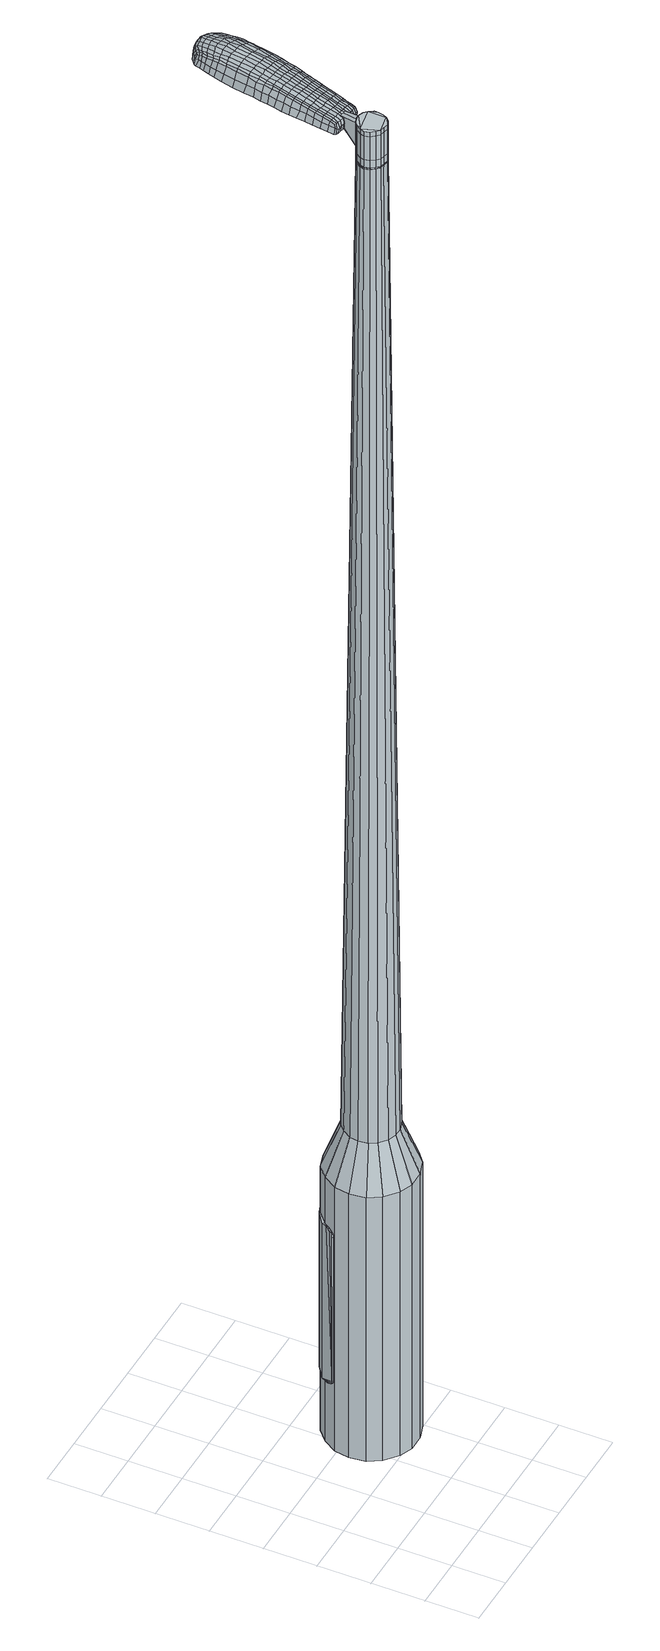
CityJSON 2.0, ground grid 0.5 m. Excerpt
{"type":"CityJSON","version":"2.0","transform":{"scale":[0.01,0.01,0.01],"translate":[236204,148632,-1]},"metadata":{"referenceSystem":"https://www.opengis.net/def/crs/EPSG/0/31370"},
"CityObjects":{
"object1":{"type":"GenericCityObject","attributes":{"cluster":147,"mean_distance_to_centroid":0.237,"new_centroid_x":236205.29,"new_centroid_y":148633.36,"mean_distance_to_camera":10.36,"H1":14.3,"H2":12.37,"Z_final":111.59,"cluster2":-1,"proj_x":236213.35,"proj_y":148634.82,"id_line":53304,"bearing_l":169.74,"distance":8.19,"orientation":"right","G_obj":79.74},"geometry":[{"type":"MultiSurface","lod":"2","boundaries":[[[0,1,2,3]],[[1,4,5,2]],[[4,6,7,5]],[[6,8,9,7]],[[8,10,11,9]],[[10,12,13,11]],[[12,14,15,13]],[[14,16,17,15]],[[16,18,19,17]],[[18,20,21,19]],[[20,22,23,21]],[[22,24,25,23]],[[24,26,27,25]],[[26,28,29,27]],[[28,30,31,29]],[[30,32,33,31]],[[32,34,35,33]],[[34,0,3,35]],[[36,37,38,39]],[[38,40,41,42]],[[41,43,42]],[[42,44,45,46]],[[45,47,46]],[[46,48,49,50]],[[49,51,50]],[[42,46,50,38]],[[50,52,39,38]],[[53,36,39]],[[2,5,7,35]],[[7,9,11,15]],[[11,13,15]],[[15,17,19,23]],[[19,21,23]],[[23,25,27,31]],[[27,29,31]],[[15,23,31,7]],[[31,33,35,7]],[[3,2,35]],[[1,0,54,55]],[[0,34,56,54]],[[34,32,57,56]],[[32,30,58,57]],[[30,28,59,58]],[[28,26,60,59]],[[26,24,61,60]],[[24,22,62,61]],[[22,20,63,62]],[[20,18,64,63]],[[18,16,65,64]],[[16,14,66,65]],[[14,12,67,66]],[[12,10,68,67]],[[10,8,69,68]],[[8,6,70,69]],[[6,4,71,70]],[[4,1,55,71]],[[55,54,72,73]],[[54,56,74,72]],[[56,57,75,74]],[[57,58,76,75]],[[58,59,77,76]],[[59,60,78,77]],[[60,61,79,78]],[[61,62,80,79]],[[62,63,81,80]],[[63,64,82,81]],[[64,65,83,82]],[[65,66,84,83]],[[66,67,85,84]],[[67,68,86,85]],[[68,69,87,86]],[[69,70,88,87]],[[70,71,89,88]],[[71,55,73,89]],[[90,91,92,93]],[[94,95,91,90]],[[75,96,95,94]],[[76,97,96,75]],[[98,99,97,76]],[[100,101,99,98]],[[102,103,101,100]],[[104,105,103,102]],[[106,107,105,104]],[[108,109,107,106]],[[110,111,109,108]],[[112,113,111,110]],[[85,114,113,112]],[[86,115,114,85]],[[87,116,115,86]],[[117,118,116,87]],[[89,119,118,117]],[[93,92,119,89]],[[120,121,122,123]],[[124,120,123,125]],[[126,124,125,127]],[[128,126,127,129]],[[130,128,129,131]],[[132,130,131,133]],[[134,132,133,135]],[[136,134,135,137]],[[138,136,137,139]],[[140,138,139,141]],[[142,140,141,143]],[[144,142,143,145]],[[146,144,145,147]],[[148,146,147,149]],[[150,148,149,151]],[[152,150,151,153]],[[73,72,90,93]],[[72,74,94,90]],[[74,75,94]],[[77,98,76]],[[77,78,100,98]],[[78,79,102,100]],[[79,80,104,102]],[[80,81,106,104]],[[81,82,108,106]],[[82,83,110,108]],[[83,84,112,110]],[[84,85,112]],[[88,117,87]],[[88,89,117]],[[73,93,89]],[[154,155,92,91]],[[155,119,92]],[[156,118,119]],[[156,116,118]],[[157,113,114]],[[157,158,111,113]],[[158,159,109,111]],[[159,160,107,109]],[[160,161,105,107]],[[161,162,103,105]],[[162,163,101,103]],[[163,164,99,101]],[[164,97,99]],[[165,95,96]],[[165,154,91,95]],[[39,52,152,166]],[[155,154,167,153]],[[53,39,166,121]],[[154,165,122,167]],[[36,53,121,120]],[[165,96,123,122]],[[37,36,120,124]],[[96,97,125,123]],[[38,37,124,126]],[[97,164,127,125]],[[40,38,126,128]],[[164,163,129,127]],[[41,40,128,130]],[[163,162,131,129]],[[43,41,130,132]],[[162,161,133,131]],[[42,43,132,134]],[[161,160,135,133]],[[44,42,134,136]],[[160,159,137,135]],[[45,44,136,138]],[[159,158,139,137]],[[47,45,138,140]],[[158,157,141,139]],[[46,47,140,142]],[[157,114,143,141]],[[48,46,142,144]],[[114,115,145,143]],[[49,48,144,146]],[[115,116,147,145]],[[51,49,146,148]],[[116,156,149,147]],[[50,51,148,150]],[[156,119,151,149]],[[52,50,150,152]],[[119,155,153,151]],[[152,153,168,169]],[[153,167,170,168]],[[167,122,171,170]],[[122,121,172,171]],[[121,166,173,172]],[[166,152,169,173]],[[174,175,176,177]],[[178,174,177,179]],[[174,178,180,181]],[[175,174,181,182]],[[183,184,185,186]],[[187,183,186,188]],[[183,187,189,190]],[[184,183,190,191]],[[192,193,194,195]],[[196,192,195,197]],[[192,196,198,199]],[[193,192,199,200]],[[201,202,203,204]],[[205,201,204,206]],[[201,205,207,208]],[[202,201,208,209]],[[210,211,212,213]],[[214,210,213,215]],[[210,214,216,217]],[[211,210,217,218]],[[219,220,221,222]],[[223,219,222,224]],[[219,223,225,226]],[[220,219,226,227]],[[228,229,230,231]],[[220,228,231,221]],[[228,220,227,232]],[[229,228,232,233]],[[234,235,236,237]],[[229,234,237,230]],[[234,229,233,238]],[[235,234,238,239]],[[240,178,179,241]],[[235,240,241,236]],[[240,235,239,242]],[[178,240,242,180]],[[243,244,245,246]],[[247,243,246,248]],[[243,247,249,250]],[[244,243,250,251]],[[252,253,254,255]],[[244,252,255,245]],[[252,244,251,256]],[[253,252,256,257]],[[258,259,260,261]],[[253,258,261,254]],[[258,253,257,262]],[[259,258,262,263]],[[264,265,266,267]],[[259,264,267,260]],[[264,259,263,268]],[[265,264,268,269]],[[270,175,182,271]],[[265,270,271,266]],[[270,265,269,272]],[[175,270,272,176]],[[273,274,275,276]],[[277,273,276,278]],[[273,277,279,280]],[[274,273,280,281]],[[282,283,284,285]],[[274,282,285,275]],[[282,274,281,286]],[[283,282,286,287]],[[288,289,290,291]],[[283,288,291,284]],[[288,283,287,292]],[[289,288,292,293]],[[294,187,188,295]],[[289,294,295,290]],[[294,289,293,296]],[[187,294,296,189]],[[297,298,299,300]],[[301,297,300,302]],[[297,301,303,304]],[[298,297,304,305]],[[306,307,308,309]],[[298,306,309,299]],[[306,298,305,310]],[[307,306,310,311]],[[312,313,314,315]],[[307,312,315,308]],[[312,307,311,316]],[[313,312,316,317]],[[318,319,320,321]],[[313,318,321,314]],[[318,313,317,322]],[[319,318,322,323]],[[324,184,191,325]],[[319,324,325,320]],[[324,319,323,326]],[[184,324,326,185]],[[327,213,212,328]],[[329,327,328,330]],[[327,329,331,332]],[[213,327,332,215]],[[333,329,330,334]],[[335,333,334,336]],[[333,335,337,338]],[[329,333,338,331]],[[339,335,336,340]],[[341,339,340,342]],[[339,341,343,344]],[[335,339,344,337]],[[345,341,342,346]],[[347,345,346,348]],[[345,347,349,350]],[[341,345,350,343]],[[351,347,348,352]],[[202,351,352,203]],[[351,202,209,353]],[[347,351,353,349]],[[354,355,200,199]],[[356,354,199,198]],[[354,356,357,358]],[[355,354,358,359]],[[360,361,359,358]],[[362,360,358,357]],[[360,362,363,364]],[[361,360,364,365]],[[366,367,365,364]],[[368,366,364,363]],[[366,368,369,370]],[[367,366,370,371]],[[372,373,371,370]],[[374,372,370,369]],[[372,374,207,205]],[[373,372,205,206]],[[375,376,377,378]],[[277,375,378,279]],[[375,277,278,379]],[[376,375,379,380]],[[381,196,197,382]],[[376,381,382,377]],[[381,376,380,383]],[[196,381,383,198]],[[384,385,386,387]],[[223,384,387,225]],[[384,223,224,388]],[[385,384,388,389]],[[390,391,392,393]],[[385,390,393,386]],[[390,385,389,394]],[[391,390,394,395]],[[396,193,200,397]],[[391,396,397,392]],[[396,391,395,398]],[[193,396,398,194]],[[399,400,401,402]],[[181,399,402,182]],[[399,181,180,403]],[[400,399,403,404]],[[405,406,407,408]],[[400,405,408,401]],[[405,400,404,409]],[[406,405,409,410]],[[411,204,203,412]],[[406,411,412,407]],[[411,406,410,413]],[[204,411,413,206]],[[414,415,416,417]],[[186,414,417,188]],[[414,186,185,418]],[[415,414,418,419]],[[420,208,207,421]],[[415,420,421,416]],[[420,415,419,422]],[[208,420,422,209]],[[423,424,425,426]],[[301,423,426,303]],[[423,301,302,427]],[[424,423,427,428]],[[429,214,215,430]],[[424,429,430,425]],[[429,424,428,431]],[[214,429,431,216]],[[432,433,434,435]],[[247,432,435,249]],[[432,247,248,436]],[[433,432,436,437]],[[438,439,440,441]],[[433,438,441,434]],[[438,433,437,442]],[[439,438,442,443]],[[444,211,218,445]],[[439,444,445,440]],[[444,439,443,446]],[[211,444,446,212]],[[447,448,437,436]],[[246,447,436,248]],[[447,246,245,449]],[[448,447,449,450]],[[451,452,443,442]],[[448,451,442,437]],[[451,448,450,453]],[[452,451,453,454]],[[455,328,212,446]],[[452,455,446,443]],[[455,452,454,456]],[[328,455,456,330]],[[457,458,459,460]],[[304,457,460,305]],[[457,304,303,426]],[[458,457,426,425]],[[461,332,331,462]],[[458,461,462,459]],[[461,458,425,430]],[[332,461,430,215]],[[463,464,450,449]],[[255,463,449,245]],[[463,255,254,465]],[[464,463,465,466]],[[467,468,454,453]],[[464,467,453,450]],[[467,464,466,469]],[[468,467,469,470]],[[471,334,330,456]],[[468,471,456,454]],[[471,468,470,472]],[[334,471,472,336]],[[473,474,475,476]],[[310,473,476,311]],[[473,310,305,460]],[[474,473,460,459]],[[477,338,337,478]],[[474,477,478,475]],[[477,474,459,462]],[[338,477,462,331]],[[479,480,466,465]],[[261,479,465,254]],[[479,261,260,481]],[[480,479,481,482]],[[483,484,470,469]],[[480,483,469,466]],[[483,480,482,485]],[[484,483,485,486]],[[487,340,336,472]],[[484,487,472,470]],[[487,484,486,488]],[[340,487,488,342]],[[489,490,491,492]],[[316,489,492,317]],[[489,316,311,476]],[[490,489,476,475]],[[493,344,343,494]],[[490,493,494,491]],[[493,490,475,478]],[[344,493,478,337]],[[495,496,482,481]],[[267,495,481,260]],[[495,267,266,497]],[[496,495,497,498]],[[499,500,486,485]],[[496,499,485,482]],[[499,496,498,501]],[[500,499,501,502]],[[503,346,342,488]],[[500,503,488,486]],[[503,500,502,504]],[[346,503,504,348]],[[505,506,507,508]],[[322,505,508,323]],[[505,322,317,492]],[[506,505,492,491]],[[509,350,349,510]],[[506,509,510,507]],[[509,506,491,494]],[[350,509,494,343]],[[511,512,498,497]],[[271,511,497,266]],[[511,271,182,402]],[[512,511,402,401]],[[513,514,502,501]],[[512,513,501,498]],[[513,512,401,408]],[[514,513,408,407]],[[515,352,348,504]],[[514,515,504,502]],[[515,514,407,412]],[[352,515,412,203]],[[516,517,419,418]],[[326,516,418,185]],[[516,326,323,508]],[[517,516,508,507]],[[518,353,209,422]],[[517,518,422,419]],[[518,517,507,510]],[[353,518,510,349]],[[519,520,380,379]],[[276,519,379,278]],[[519,276,275,521]],[[520,519,521,522]],[[523,356,198,383]],[[520,523,383,380]],[[523,520,522,524]],[[356,523,524,357]],[[525,526,527,528]],[[226,525,528,227]],[[525,226,225,387]],[[526,525,387,386]],[[529,530,531,532]],[[526,529,532,527]],[[529,526,386,393]],[[530,529,393,392]],[[533,355,359,534]],[[530,533,534,531]],[[533,530,392,397]],[[355,533,397,200]],[[535,536,522,521]],[[285,535,521,275]],[[535,285,284,537]],[[536,535,537,538]],[[539,362,357,524]],[[536,539,524,522]],[[539,536,538,540]],[[362,539,540,363]],[[541,542,543,544]],[[232,541,544,233]],[[541,232,227,528]],[[542,541,528,527]],[[545,546,547,548]],[[542,545,548,543]],[[545,542,527,532]],[[546,545,532,531]],[[549,361,365,550]],[[546,549,550,547]],[[549,546,531,534]],[[361,549,534,359]],[[551,552,538,537]],[[291,551,537,284]],[[551,291,290,553]],[[552,551,553,554]],[[555,368,363,540]],[[552,555,540,538]],[[555,552,554,556]],[[368,555,556,369]],[[557,558,559,560]],[[238,557,560,239]],[[557,238,233,544]],[[558,557,544,543]],[[561,562,563,564]],[[558,561,564,559]],[[561,558,543,548]],[[562,561,548,547]],[[565,367,371,566]],[[562,565,566,563]],[[565,562,547,550]],[[367,565,550,365]],[[567,568,554,553]],[[295,567,553,290]],[[567,295,188,417]],[[568,567,417,416]],[[569,374,369,556]],[[568,569,556,554]],[[569,568,416,421]],[[374,569,421,207]],[[570,571,404,403]],[[242,570,403,180]],[[570,242,239,560]],[[571,570,560,559]],[[572,573,410,409]],[[571,572,409,404]],[[572,571,559,564]],[[573,572,564,563]],[[574,373,206,413]],[[573,574,413,410]],[[574,573,563,566]],[[373,574,566,371]],[[575,576,577,578]],[[578,577,579,580]],[[581,579,577,582]],[[582,577,576,583]],[[584,585,586,587]],[[587,586,588,589]],[[590,588,586,591]],[[591,586,585,592]],[[593,594,595,596]],[[596,595,597,598]],[[599,597,595,600]],[[600,595,594,601]],[[602,603,604,605]],[[605,604,606,607]],[[608,606,604,609]],[[609,604,603,610]],[[611,612,613,614]],[[614,613,615,616]],[[617,615,613,618]],[[618,613,612,619]],[[620,621,622,623]],[[623,622,624,625]],[[626,624,622,627]],[[627,622,621,628]],[[629,630,631,632]],[[632,631,621,620]],[[628,621,631,633]],[[633,631,630,634]],[[635,636,637,638]],[[638,637,630,629]],[[634,630,637,639]],[[639,637,636,640]],[[580,579,641,642]],[[642,641,636,635]],[[640,636,641,643]],[[643,641,579,581]],[[644,645,646,647]],[[647,646,648,649]],[[650,648,646,651]],[[651,646,645,652]],[[653,654,655,656]],[[656,655,645,644]],[[652,645,655,657]],[[657,655,654,658]],[[659,660,661,662]],[[662,661,654,653]],[[658,654,661,663]],[[663,661,660,664]],[[665,666,667,668]],[[668,667,660,659]],[[664,660,667,669]],[[669,667,666,670]],[[583,576,671,672]],[[672,671,666,665]],[[670,666,671,673]],[[673,671,576,575]],[[674,675,676,677]],[[677,676,678,679]],[[680,678,676,681]],[[681,676,675,682]],[[683,684,685,686]],[[686,685,675,674]],[[682,675,685,687]],[[687,685,684,688]],[[689,690,691,692]],[[692,691,684,683]],[[688,684,691,693]],[[693,691,690,694]],[[589,588,695,696]],[[696,695,690,689]],[[694,690,695,697]],[[697,695,588,590]],[[698,699,700,701]],[[701,700,702,703]],[[704,702,700,705]],[[705,700,699,706]],[[707,708,709,710]],[[710,709,699,698]],[[706,699,709,711]],[[711,709,708,712]],[[713,714,715,716]],[[716,715,708,707]],[[712,708,715,717]],[[717,715,714,718]],[[719,720,721,722]],[[722,721,714,713]],[[718,714,721,723]],[[723,721,720,724]],[[592,585,725,726]],[[726,725,720,719]],[[724,720,725,727]],[[727,725,585,584]],[[611,614,728,729]],[[729,728,730,731]],[[732,730,728,733]],[[733,728,614,616]],[[731,730,734,735]],[[735,734,736,737]],[[738,736,734,739]],[[739,734,730,732]],[[737,736,740,741]],[[741,740,742,743]],[[744,742,740,745]],[[745,740,736,738]],[[743,742,746,747]],[[747,746,748,749]],[[750,748,746,751]],[[751,746,742,744]],[[749,748,752,753]],[[753,752,603,602]],[[610,603,752,754]],[[754,752,748,750]],[[601,755,756,600]],[[600,756,757,599]],[[758,757,756,759]],[[759,756,755,760]],[[760,761,762,759]],[[759,762,763,758]],[[764,763,762,765]],[[765,762,761,766]],[[766,767,768,765]],[[765,768,769,764]],[[770,769,768,771]],[[771,768,767,772]],[[772,773,774,771]],[[771,774,775,770]],[[608,775,774,606]],[[606,774,773,607]],[[776,777,778,779]],[[779,778,678,680]],[[679,678,778,780]],[[780,778,777,781]],[[598,597,782,783]],[[783,782,777,776]],[[781,777,782,784]],[[784,782,597,599]],[[785,786,787,788]],[[788,787,624,626]],[[625,624,787,789]],[[789,787,786,790]],[[791,792,793,794]],[[794,793,786,785]],[[790,786,793,795]],[[795,793,792,796]],[[601,594,797,798]],[[798,797,792,791]],[[796,792,797,799]],[[799,797,594,593]],[[800,801,802,803]],[[803,802,582,583]],[[581,582,802,804]],[[804,802,801,805]],[[806,807,808,809]],[[809,808,801,800]],[[805,801,808,810]],[[810,808,807,811]],[[602,605,812,813]],[[813,812,807,806]],[[811,807,812,814]],[[814,812,605,607]],[[815,816,817,818]],[[818,817,587,589]],[[584,587,817,819]],[[819,817,816,820]],[[608,609,821,822]],[[822,821,816,815]],[[820,816,821,823]],[[823,821,609,610]],[[824,825,702,826]],[[826,702,704]],[[703,702,825,827]],[[616,615,828,829]],[[829,828,825,824]],[[827,825,828,830]],[[830,828,615,617]],[[831,832,833,834]],[[834,833,648,650]],[[649,648,833,835]],[[835,833,832,836]],[[837,838,839,840]],[[840,839,832,831]],[[836,832,839,841]],[[841,839,838,842]],[[619,612,843,844]],[[844,843,838,837]],[[842,838,843,845]],[[845,843,612,611]],[[836,846,835]],[[835,846,647,649]],[[644,647,846,847]],[[847,846,848]],[[842,849,850,841]],[[841,850,846,836]],[[848,846,850,851]],[[851,850,849,852]],[[611,729,853,845]],[[845,853,849,842]],[[852,849,853,854]],[[854,853,729,731]],[[855,856,857,858]],[[858,857,705,706]],[[704,705,857,826]],[[826,857,856,824]],[[732,733,859,860]],[[860,859,856,855]],[[824,856,859,829]],[[829,859,733,616]],[[848,861,862,847]],[[847,862,656,644]],[[653,656,862,863]],[[863,862,861,864]],[[852,865,866,851]],[[851,866,861,848]],[[864,861,866,867]],[[867,866,865,868]],[[731,735,869,854]],[[854,869,865,852]],[[868,865,869,870]],[[870,869,735,737]],[[871,872,873,874]],[[874,873,711,712]],[[706,711,873,858]],[[858,873,872,855]],[[738,739,875,876]],[[876,875,872,871]],[[855,872,875,860]],[[860,875,739,732]],[[864,877,878,863]],[[863,878,662,653]],[[659,662,878,879]],[[879,878,877,880]],[[868,881,882,867]],[[867,882,877,864]],[[880,877,882,883]],[[883,882,881,884]],[[737,741,885,870]],[[870,885,881,868]],[[884,881,885,886]],[[886,885,741,743]],[[887,888,889,890]],[[890,889,717,718]],[[712,717,889,874]],[[874,889,888,871]],[[744,745,891,892]],[[892,891,888,887]],[[871,888,891,876]],[[876,891,745,738]],[[880,893,894,879]],[[879,894,668,659]],[[665,668,894,895]],[[895,894,893,896]],[[884,897,898,883]],[[883,898,893,880]],[[896,893,898,899]],[[899,898,897,900]],[[743,747,901,886]],[[886,901,897,884]],[[900,897,901,902]],[[902,901,747,749]],[[903,904,905,906]],[[906,905,723,724]],[[718,723,905,890]],[[890,905,904,887]],[[750,751,907,908]],[[908,907,904,903]],[[887,904,907,892]],[[892,907,751,744]],[[896,909,910,895]],[[895,910,672,665]],[[583,672,910,803]],[[803,910,909,800]],[[900,911,912,899]],[[899,912,909,896]],[[800,909,912,809]],[[809,912,911,806]],[[749,753,913,902]],[[902,913,911,900]],[[806,911,913,813]],[[813,913,753,602]],[[820,914,915,819]],[[819,915,727,584]],[[724,727,915,906]],[[906,915,914,903]],[[610,754,916,823]],[[823,916,914,820]],[[903,914,916,908]],[[908,916,754,750]],[[781,917,918,780]],[[780,918,677,679]],[[674,677,918,919]],[[919,918,917,920]],[[599,757,921,784]],[[784,921,917,781]],[[920,917,921,922]],[[922,921,757,758]],[[923,924,925,926]],[[926,925,627,628]],[[626,627,925,788]],[[788,925,924,785]],[[927,928,929,930]],[[930,929,924,923]],[[785,924,929,794]],[[794,929,928,791]],[[760,755,931,932]],[[932,931,928,927]],[[791,928,931,798]],[[798,931,755,601]],[[920,933,934,919]],[[919,934,686,674]],[[683,686,934,935]],[[935,934,933,936]],[[758,763,937,922]],[[922,937,933,920]],[[936,933,937,938]],[[938,937,763,764]],[[939,940,941,942]],[[942,941,633,634]],[[628,633,941,926]],[[926,941,940,923]],[[943,944,945,946]],[[946,945,940,939]],[[923,940,945,930]],[[930,945,944,927]],[[766,761,947,948]],[[948,947,944,943]],[[927,944,947,932]],[[932,947,761,760]],[[936,949,950,935]],[[935,950,692,683]],[[689,692,950,951]],[[951,950,949,952]],[[764,769,953,938]],[[938,953,949,936]],[[952,949,953,954]],[[954,953,769,770]],[[955,956,957,958]],[[958,957,639,640]],[[634,639,957,942]],[[942,957,956,939]],[[959,960,961,962]],[[962,961,956,955]],[[939,956,961,946]],[[946,961,960,943]],[[772,767,963,964]],[[964,963,960,959]],[[943,960,963,948]],[[948,963,767,766]],[[952,965,966,951]],[[951,966,696,689]],[[589,696,966,818]],[[818,966,965,815]],[[770,775,967,954]],[[954,967,965,952]],[[815,965,967,822]],[[822,967,775,608]],[[805,968,969,804]],[[804,969,643,581]],[[640,643,969,958]],[[958,969,968,955]],[[811,970,971,810]],[[810,971,968,805]],[[955,968,971,962]],[[962,971,970,959]],[[607,773,972,814]],[[814,972,970,811]],[[959,970,972,964]],[[964,972,773,772]],[[575,578,177,176]],[[578,580,179,177]],[[590,591,190,189]],[[591,592,191,190]],[[593,596,195,194]],[[596,598,197,195]],[[617,618,217,216]],[[618,619,218,217]],[[620,623,222,221]],[[623,625,224,222]],[[629,632,231,230]],[[632,620,221,231]],[[635,638,237,236]],[[638,629,230,237]],[[580,642,241,179]],[[642,635,236,241]],[[650,651,250,249]],[[651,652,251,250]],[[652,657,256,251]],[[657,658,257,256]],[[658,663,262,257]],[[663,664,263,262]],[[664,669,268,263]],[[669,670,269,268]],[[670,673,272,269]],[[673,575,176,272]],[[680,681,280,279]],[[681,682,281,280]],[[682,687,286,281]],[[687,688,287,286]],[[688,693,292,287]],[[693,694,293,292]],[[694,697,296,293]],[[697,590,189,296]],[[698,701,300,299]],[[701,703,302,300]],[[707,710,309,308]],[[710,698,299,309]],[[713,716,315,314]],[[716,707,308,315]],[[719,722,321,320]],[[722,713,314,321]],[[592,726,325,191]],[[726,719,320,325]],[[776,779,378,377]],[[779,680,279,378]],[[598,783,382,197]],[[783,776,377,382]],[[625,789,388,224]],[[789,790,389,388]],[[790,795,394,389]],[[795,796,395,394]],[[796,799,398,395]],[[799,593,194,398]],[[703,427,302]],[[703,827,428,427]],[[827,830,431,428]],[[830,617,216,431]],[[831,834,435,434]],[[834,650,249,435]],[[837,840,441,440]],[[840,831,434,441]],[[619,844,445,218]],[[844,837,440,445]],[[973,974,975,976]],[[977,978,976,975]],[[979,980,981,982]],[[983,984,985,986]],[[974,987,988,975]],[[989,977,975,988]],[[990,979,982,991]],[[992,993,984,983]],[[987,994,995,988]],[[995,996,989,988]],[[997,990,991,998]],[[999,993,992,1000]],[[994,1001,1002,995]],[[1002,1003,996,995]],[[1004,997,998,1005]],[[1006,999,1000,1007]],[[1008,1009,1010,1011]],[[1012,1013,1009,1008]],[[1012,1014,1015,1013]],[[1014,1016,1017,1015]],[[1018,1019,1020,1021]],[[1022,1023,1019,1018]],[[1024,1025,1023,1022]],[[1026,1027,1025,1024]],[[1021,1010,1009,1018]],[[1018,1009,1013,1022]],[[1013,1015,1024,1022]],[[1015,1017,1026,1024]],[[982,981,978,977]],[[991,982,977,989]],[[996,998,991,989]],[[1003,1005,998,996]],[[983,986,980,979]],[[992,983,979,990]],[[1000,992,990,997]],[[1007,1000,997,1004]],[[984,1008,1011,985]],[[993,1012,1008,984]],[[1014,1012,993,999]],[[1016,1014,999,1006]],[[1028,1029,1030,1031]],[[1030,1032,1033,1034]],[[1030,1034,1035,1036]],[[1030,1036,1031]],[[1037,1028,1031,1038]],[[1039,1038,1031,1040]],[[1041,1040,1031]],[[1042,1030,1029,1043]],[[1044,1042,1043,1045]],[[1046,1044,1045,1047]],[[1048,1046,1047,1049]],[[1050,1048,1049,1051]],[[1051,1052,1053,1054]],[[1051,1054,1055,1056]],[[1051,1056,1057,1058]],[[1057,1059,1060,1061]],[[1057,1061,1062,1063]],[[1057,1063,1058]],[[1051,1058,1050]],[[1064,1065,1029,1028]],[[1066,1067,1032,1030]],[[1068,1069,1041,1031]],[[1065,1070,1043,1029]],[[1071,1066,1030,1042]],[[1070,1072,1045,1043]],[[1073,1071,1042,1044]],[[1072,1074,1047,1045]],[[1075,1073,1044,1046]],[[1074,1076,1049,1047]],[[1077,1075,1046,1048]],[[1076,1078,1051,1049]],[[1079,1077,1048,1050]],[[1078,1080,1052,1051]],[[1081,1082,1059,1057]],[[1083,1079,1050,1058]],[[1053,1052,1080,1084]],[[1054,1053,1084,1085]],[[1055,1054,1085,1086]],[[1056,1055,1086,1087]],[[1057,1056,1087,1081]],[[1088,1064,1028,1037]],[[1089,1088,1037,1038]],[[1090,1089,1038,1039]],[[1091,1090,1039,1040]],[[1069,1091,1040,1041]],[[1033,1032,1067,1092]],[[1060,1059,1082,1093]],[[1034,1033,1092,1094]],[[1035,1034,1094,1095]],[[1036,1035,1095,1096]],[[1031,1036,1096,1068]],[[1061,1060,1093,1097]],[[1062,1061,1097,1098]],[[1063,1062,1098,1099]],[[1058,1063,1099,1083]]]}]}
},
"vertices":[
[135,179,384],[149,174,384],[149,174,96],[135,179,96],[160,165,384],[160,165,96],[168,152,384],[168,152,96],[170,138,384],[170,138,96],[168,123,384],[168,123,96],[160,110,384],[160,110,96],[149,101,384],[149,101,96],[135,96,384],[135,96,96],[120,96,384],[120,96,96],[107,101,384],[107,101,96],[95,111,384],[95,111,96],[88,123,384],[88,123,96],[86,138,384],[86,138,96],[88,152,384],[88,152,96],[96,165,384],[96,165,96],[107,175,384],[107,175,96],[121,179,384],[121,179,96],[121,149,1524],[118,146,1524],[115,142,1524],[130,151,1524],[114,138,1524],[115,133,1524],[121,126,1524],[118,129,1524],[125,125,1524],[130,124,1524],[138,129,1524],[135,126,1524],[140,133,1524],[141,138,1524],[138,146,1524],[141,142,1524],[135,149,1524],[126,151,1524],[132,163,429],[141,160,429],[124,163,429],[115,160,429],[109,154,429],[104,146,429],[103,138,429],[104,129,429],[108,122,429],[115,116,429],[123,113,429],[132,113,429],[140,116,429],[147,121,429],[151,129,429],[153,138,429],[152,146,429],[147,154,429],[130,151,1483],[135,149,1483],[126,151,1483],[121,149,1483],[118,146,1483],[115,142,1483],[114,138,1483],[115,133,1483],[118,129,1483],[121,126,1483],[125,125,1483],[130,124,1483],[135,126,1483],[138,129,1483],[140,133,1483],[141,138,1483],[141,142,1483],[138,146,1483],[130,150,1483],[130,150,1485],[134,149,1485],[134,149,1483],[126,150,1483],[126,150,1485],[121,149,1485],[118,146,1485],[116,142,1483],[116,142,1485],[115,138,1483],[115,138,1485],[116,133,1483],[116,133,1485],[118,130,1483],[118,130,1485],[121,127,1483],[121,127,1485],[126,125,1483],[126,125,1485],[130,125,1483],[130,125,1485],[134,127,1483],[134,127,1485],[138,129,1485],[140,133,1485],[141,138,1485],[140,142,1483],[140,142,1485],[138,146,1485],[121,149,1519],[126,151,1519],[126,151,1493],[121,149,1493],[118,146,1519],[118,146,1493],[115,142,1519],[115,142,1493],[114,138,1519],[114,138,1493],[115,133,1519],[115,133,1493],[118,129,1519],[118,129,1493],[121,126,1519],[121,126,1493],[125,125,1519],[125,125,1493],[130,124,1519],[130,124,1493],[135,126,1519],[135,126,1493],[138,129,1519],[138,129,1493],[140,133,1519],[140,133,1493],[141,138,1519],[141,138,1493],[141,142,1519],[141,142,1493],[138,146,1519],[138,146,1493],[135,149,1519],[135,149,1493],[130,151,1485],[135,149,1485],[141,142,1485],[135,126,1485],[130,124,1485],[125,125,1485],[121,126,1485],[118,129,1485],[115,133,1485],[114,138,1485],[115,142,1485],[126,151,1485],[130,151,1519],[130,151,1493],[137,169,1513],[137,169,1518],[134,169,1513],[130,170,1513],[130,170,1518],[134,169,1518],[166,239,1519],[164,232,1518],[166,233,1509],[168,240,1510],[168,247,1519],[170,248,1510],[166,247,1526],[164,238,1525],[163,231,1525],[128,246,1519],[127,239,1518],[129,238,1525],[129,245,1525],[129,254,1519],[131,253,1526],[128,256,1510],[127,247,1510],[126,240,1509],[158,315,1519],[162,314,1519],[162,315,1513],[159,316,1513],[154,315,1519],[154,316,1513],[154,313,1524],[158,313,1524],[162,313,1524],[145,242,1530],[144,235,1529],[147,234,1529],[149,241,1530],[147,251,1531],[150,250,1531],[143,252,1530],[142,243,1530],[140,235,1529],[131,163,1512],[134,162,1512],[134,163,1517],[131,164,1517],[128,163,1512],[129,164,1517],[128,164,1506],[131,163,1506],[134,163,1506],[175,297,1519],[175,294,1519],[177,295,1512],[177,298,1512],[175,300,1518],[176,300,1512],[174,299,1522],[174,297,1523],[174,294,1524],[175,289,1519],[174,284,1519],[176,284,1512],[176,290,1512],[173,289,1524],[173,283,1525],[173,278,1519],[172,270,1519],[174,271,1511],[175,279,1511],[172,277,1526],[171,269,1526],[170,259,1519],[172,260,1510],[168,258,1526],[149,167,1513],[151,174,1513],[149,174,1518],[148,167,1517],[147,162,1512],[147,163,1516],[148,162,1506],[150,168,1507],[152,175,1507],[152,182,1514],[154,189,1515],[153,188,1520],[151,181,1519],[154,182,1507],[156,190,1507],[156,196,1515],[158,203,1516],[156,203,1522],[154,196,1521],[157,197,1508],[159,204,1508],[159,211,1517],[161,218,1517],[159,217,1524],[158,210,1523],[161,212,1508],[163,219,1509],[163,225,1518],[161,224,1524],[165,226,1509],[140,304,1519],[139,301,1519],[140,301,1524],[141,304,1523],[141,307,1518],[142,306,1522],[140,308,1512],[139,306,1512],[138,302,1512],[138,297,1519],[136,291,1519],[138,290,1525],[139,296,1524],[137,298,1512],[135,292,1512],[135,285,1519],[133,277,1519],[135,276,1526],[136,284,1526],[134,287,1511],[132,279,1511],[131,266,1519],[133,265,1526],[130,268,1510],[119,173,1513],[120,180,1513],[119,181,1507],[118,174,1507],[119,167,1512],[118,168,1506],[119,168,1516],[120,172,1517],[121,179,1518],[121,188,1514],[122,195,1515],[121,196,1507],[120,189,1507],[122,187,1519],[123,194,1520],[123,202,1515],[123,210,1516],[122,211,1508],[121,204,1508],[124,201,1521],[125,209,1522],[124,217,1517],[125,224,1517],[124,226,1509],[123,219,1508],[126,216,1523],[127,223,1524],[126,232,1518],[125,233,1509],[128,230,1524],[132,169,1519],[135,169,1519],[134,176,1520],[136,176,1520],[131,177,1520],[130,170,1519],[135,184,1522],[138,183,1522],[136,191,1523],[139,191,1523],[133,192,1523],[132,184,1521],[138,198,1524],[140,198,1524],[139,206,1525],[142,205,1525],[136,206,1525],[135,199,1524],[140,213,1526],[143,212,1526],[142,220,1527],[145,220,1527],[138,221,1527],[137,214,1526],[143,228,1528],[146,227,1528],[139,228,1528],[158,310,1527],[161,310,1527],[154,310,1526],[153,306,1527],[157,306,1528],[160,305,1528],[156,300,1529],[159,299,1529],[152,300,1528],[150,293,1530],[154,293,1530],[158,292,1530],[153,285,1531],[157,285,1531],[149,286,1530],[147,277,1531],[151,276,1531],[155,276,1531],[149,264,1531],[153,263,1531],[145,264,1531],[143,309,1518],[145,311,1519],[144,312,1513],[142,310,1513],[143,307,1523],[145,309,1523],[149,313,1519],[149,314,1513],[149,311,1524],[174,302,1518],[173,305,1518],[172,303,1523],[173,301,1523],[176,303,1513],[174,305,1513],[171,308,1519],[169,311,1519],[168,309,1524],[171,306,1523],[172,308,1513],[169,311,1513],[166,313,1519],[165,311,1524],[166,314,1513],[163,238,1528],[161,239,1528],[159,232,1528],[161,231,1527],[165,247,1528],[163,247,1529],[158,239,1529],[155,240,1530],[154,233,1529],[157,232,1528],[160,248,1529],[157,249,1530],[152,241,1530],[150,234,1529],[154,250,1531],[131,244,1528],[133,244,1529],[135,253,1529],[132,253,1528],[130,237,1527],[132,237,1528],[137,243,1529],[139,252,1530],[136,236,1528],[119,165,1512],[121,164,1512],[122,166,1517],[120,166,1517],[119,166,1506],[121,165,1506],[125,164,1512],[125,165,1517],[124,165,1506],[146,160,1512],[144,160,1512],[145,161,1506],[147,161,1506],[145,161,1517],[144,162,1517],[142,161,1512],[139,161,1512],[140,162,1506],[142,161,1506],[141,162,1517],[139,162,1517],[136,162,1512],[137,162,1506],[136,163,1517],[146,167,1519],[145,167,1519],[148,174,1520],[146,174,1520],[142,167,1519],[140,168,1519],[144,175,1520],[141,175,1520],[137,168,1519],[139,175,1520],[121,171,1519],[123,171,1519],[124,178,1520],[122,179,1520],[126,170,1519],[127,178,1520],[150,181,1521],[148,181,1521],[151,188,1522],[150,189,1522],[146,182,1521],[143,182,1521],[147,189,1522],[144,190,1523],[140,183,1522],[142,190,1523],[123,186,1521],[125,186,1521],[126,193,1522],[124,193,1522],[128,185,1521],[130,192,1522],[153,196,1523],[151,196,1523],[155,203,1524],[153,203,1524],[149,196,1523],[146,197,1524],[150,204,1525],[147,204,1525],[143,197,1524],[145,205,1525],[125,201,1523],[127,200,1523],[128,208,1524],[126,208,1524],[131,200,1524],[132,207,1525],[156,210,1525],[154,210,1525],[158,217,1526],[156,217,1526],[152,211,1526],[149,211,1526],[154,218,1527],[151,219,1527],[146,212,1526],[148,219,1527],[127,215,1525],[129,215,1525],[130,222,1526],[128,223,1526],[133,214,1526],[134,222,1527],[160,224,1527],[158,225,1527],[155,225,1527],[152,226,1528],[149,226,1528],[129,230,1527],[131,230,1527],[135,229,1528],[143,305,1525],[145,307,1525],[142,301,1526],[144,303,1526],[149,309,1526],[148,305,1527],[173,299,1525],[172,301,1525],[172,297,1526],[173,295,1525],[170,304,1525],[168,306,1526],[167,302,1527],[170,300,1526],[165,308,1526],[164,304,1527],[140,296,1526],[143,298,1527],[139,290,1527],[141,291,1528],[147,299,1528],[145,292,1529],[172,290,1526],[171,292,1527],[170,286,1528],[172,284,1527],[169,294,1527],[166,296,1528],[165,289,1529],[168,287,1528],[163,298,1528],[162,291,1530],[138,284,1528],[140,285,1529],[136,276,1528],[139,277,1529],[144,285,1529],[143,277,1530],[171,278,1528],[169,279,1528],[168,271,1529],[169,270,1528],[167,281,1529],[164,282,1530],[162,274,1530],[165,272,1530],[160,284,1530],[159,275,1531],[134,265,1529],[137,265,1529],[141,265,1530],[167,258,1528],[165,259,1529],[163,260,1530],[159,261,1530],[156,262,1531],[164,233,1509],[163,232,1518],[164,239,1518],[166,240,1509],[166,248,1519],[168,249,1510],[164,247,1525],[162,239,1525],[161,232,1525],[130,237,1525],[129,239,1518],[130,246,1518],[131,244,1525],[131,254,1519],[133,253,1525],[130,256,1510],[129,247,1509],[128,240,1509],[162,313,1513],[161,312,1519],[158,313,1519],[158,314,1513],[155,312,1519],[155,313,1513],[154,311,1524],[158,311,1524],[161,311,1524],[147,235,1528],[144,235,1528],[146,242,1529],[149,242,1529],[147,251,1529],[150,251,1529],[144,252,1529],[142,243,1529],[141,236,1528],[134,165,1516],[134,164,1512],[132,165,1512],[132,166,1516],[129,165,1512],[129,166,1516],[129,166,1506],[132,166,1506],[134,165,1506],[175,295,1512],[173,294,1519],[173,297,1518],[175,298,1512],[173,299,1518],[175,300,1512],[172,299,1522],[172,297,1523],[172,294,1523],[174,285,1512],[172,284,1519],[173,289,1519],[174,290,1512],[171,289,1524],[171,283,1525],[172,271,1511],[170,270,1519],[171,278,1519],[173,279,1511],[170,278,1525],[169,270,1526],[168,259,1519],[170,260,1510],[167,258,1526],[147,174,1518],[149,175,1513],[147,168,1513],[146,167,1517],[145,163,1512],[145,164,1515],[147,163,1506],[148,168,1506],[150,176,1507],[151,189,1520],[152,189,1514],[150,182,1514],[149,182,1519],[152,183,1507],[154,190,1507],[154,203,1522],[156,204,1516],[154,197,1515],[153,196,1521],[156,198,1508],[157,205,1508],[158,218,1523],[159,218,1517],[158,211,1516],[156,211,1522],[159,212,1508],[161,219,1508],[161,225,1517],[159,225,1524],[163,226,1509],[142,300,1523],[141,301,1519],[142,304,1518],[143,303,1523],[143,306,1518],[144,305,1522],[142,307,1512],[141,305,1512],[140,302,1512],[139,290,1525],[138,291,1519],[140,296,1519],[141,295,1524],[139,297,1512],[137,292,1512],[137,276,1526],[135,277,1519],[137,285,1519],[138,284,1525],[136,286,1511],[134,279,1511],[133,266,1519],[135,265,1526],[132,267,1510],[121,181,1507],[122,180,1513],[121,172,1513],[120,174,1506],[121,167,1512],[120,168,1506],[121,168,1515],[122,172,1517],[123,179,1518],[123,196,1507],[124,195,1514],[123,187,1514],[122,189,1507],[124,186,1519],[125,194,1520],[124,211,1508],[125,210,1516],[125,202,1515],[123,204,1508],[126,201,1521],[127,209,1522],[126,226,1508],[127,224,1517],[126,217,1516],[125,218,1508],[128,216,1522],[129,223,1523],[128,231,1517],[127,233,1509],[129,230,1524],[133,170,1518],[135,170,1518],[134,177,1519],[136,177,1519],[131,178,1519],[130,171,1518],[135,184,1520],[138,184,1520],[136,192,1521],[139,191,1521],[134,192,1521],[132,185,1520],[138,199,1523],[140,198,1523],[139,206,1524],[142,206,1524],[136,207,1524],[135,200,1523],[140,214,1525],[143,213,1525],[142,221,1526],[145,220,1526],[138,221,1526],[137,214,1525],[143,228,1527],[146,227,1527],[140,229,1527],[161,308,1526],[158,309,1526],[154,309,1525],[153,305,1526],[157,305,1526],[160,305,1526],[159,298,1528],[156,299,1528],[152,299,1527],[151,292,1528],[154,292,1529],[158,291,1529],[157,284,1530],[153,285,1530],[149,285,1529],[148,277,1530],[152,276,1530],[155,276,1530],[153,263,1530],[149,264,1530],[146,264,1530],[145,310,1513],[146,309,1518],[144,307,1518],[143,308,1512],[144,306,1523],[146,307,1523],[150,311,1519],[150,312,1513],[150,309,1523],[171,302,1523],[172,303,1518],[173,301,1518],[172,300,1523],[174,302,1512],[173,304,1512],[167,307,1523],[167,309,1519],[170,306,1519],[169,305,1523],[170,307,1513],[168,310,1513],[165,311,1519],[164,309,1524],[165,312,1513],[159,232,1527],[160,239,1527],[161,239,1527],[160,232,1526],[163,247,1527],[162,248,1528],[153,233,1528],[155,240,1528],[158,240,1528],[156,233,1527],[160,248,1528],[157,249,1529],[152,241,1529],[150,234,1528],[153,250,1529],[135,253,1528],[134,244,1527],[132,244,1527],[134,253,1527],[131,237,1526],[133,237,1527],[138,244,1528],[139,252,1528],[137,236,1527],[122,167,1516],[122,167,1512],[121,167,1516],[121,168,1506],[125,166,1512],[126,167,1516],[125,167,1506],[145,163,1506],[144,162,1512],[145,162,1512],[146,163,1506],[145,163,1516],[144,163,1516],[140,164,1506],[139,163,1512],[142,163,1512],[143,164,1506],[142,164,1516],[139,164,1516],[137,164,1512],[137,165,1506],[137,165,1516],[145,168,1518],[147,175,1519],[146,175,1519],[140,169,1518],[143,168,1518],[144,175,1519],[141,176,1519],[138,169,1518],[139,176,1519],[124,179,1519],[123,172,1518],[122,172,1518],[123,179,1519],[126,171,1518],[128,178,1519],[148,182,1520],[149,182,1520],[150,189,1521],[149,189,1521],[143,183,1520],[146,182,1520],[147,190,1521],[144,190,1521],[140,183,1520],[142,191,1521],[126,194,1521],[125,186,1520],[124,186,1520],[125,194,1521],[129,186,1520],[130,193,1521],[151,197,1522],[152,196,1522],[154,203,1523],[153,204,1523],[146,197,1522],[149,197,1522],[150,204,1523],[147,205,1524],[143,198,1523],[145,205,1524],[129,208,1523],[128,201,1522],[126,201,1522],[127,208,1523],[131,200,1522],[132,208,1523],[154,211,1524],[155,211,1524],[157,218,1525],[156,218,1525],[149,212,1525],[152,211,1524],[153,219,1525],[150,219,1526],[146,212,1525],[147,220,1526],[131,223,1525],[130,215,1524],[128,216,1524],[129,223,1525],[133,215,1524],[134,222,1525],[157,225,1526],[158,225,1526],[152,226,1527],[155,226,1526],[149,227,1527],[132,230,1526],[130,230,1526],[136,229,1526],[146,305,1524],[144,304,1524],[143,301,1525],[145,302,1525],[150,307,1525],[149,304,1525],[170,297,1525],[171,300,1524],[171,298,1524],[171,295,1525],[166,302,1526],[167,305,1525],[169,303,1524],[169,299,1525],[164,307,1525],[163,303,1526],[143,297,1526],[142,296,1526],[140,290,1526],[142,291,1527],[147,298,1526],[146,292,1527],[169,285,1527],[170,291,1526],[171,290,1526],[170,284,1526],[164,289,1528],[165,296,1527],[168,294,1526],[167,287,1527],[162,297,1527],[161,290,1528],[141,284,1527],[139,284,1527],[138,276,1527],[139,276,1528],[145,285,1528],[143,277,1529],[167,271,1528],[168,279,1527],[169,278,1527],[168,270,1527],[161,274,1529],[163,282,1529],[166,281,1528],[164,272,1528],[160,283,1529],[158,275,1530],[137,265,1528],[136,264,1528],[141,264,1529],[164,259,1528],[166,259,1528],[159,261,1529],[162,260,1529],[156,262,1530],[146,163,1508],[140,164,1508],[147,196,1509],[155,195,1509],[151,217,1510],[160,216,1510],[159,256,1512],[168,254,1512],[165,236,1511],[156,238,1511],[162,274,1513],[164,287,1514],[173,285,1514],[171,272,1513],[133,165,1508],[139,197,1509],[143,219,1510],[150,258,1512],[147,240,1511],[153,275,1513],[155,288,1514],[127,167,1508],[131,199,1509],[134,220,1510],[141,259,1512],[138,241,1511],[147,290,1514],[144,277,1513],[120,168,1508],[123,200,1509],[126,222,1510],[132,261,1512],[128,243,1511],[138,292,1514],[135,279,1513],[166,300,1514],[166,305,1514],[173,304,1514],[174,299,1514],[158,302,1514],[159,306,1514],[150,303,1514],[152,308,1514],[141,305,1514],[145,309,1514],[164,310,1515],[161,314,1515],[162,314,1515],[168,309,1515],[160,311,1515],[160,314,1515],[155,312,1515],[159,314,1515],[151,313,1515],[158,314,1515],[93,163,334],[95,167,334],[95,167,165],[88,155,171],[93,163,165],[91,160,165],[90,158,166],[89,156,167],[88,155,169],[91,160,334],[90,158,333],[89,156,332],[88,155,331],[88,155,328],[107,176,165],[107,176,334],[121,181,165],[121,181,334],[136,181,165],[136,181,334],[150,176,165],[150,176,334],[161,166,165],[161,166,334],[164,162,334],[166,159,334],[167,157,333],[168,155,332],[169,154,331],[169,154,328],[164,162,165],[169,154,171],[169,154,169],[168,155,167],[167,157,166],[166,159,165],[96,162,334],[97,165,334],[97,165,165],[96,162,165],[90,153,171],[90,153,328],[108,174,334],[108,174,165],[121,178,334],[121,178,165],[135,178,334],[135,178,165],[148,173,334],[148,173,165],[159,164,334],[159,164,165],[161,161,334],[166,152,328],[166,152,171],[161,161,165],[163,158,334],[165,155,333],[166,154,332],[166,153,331],[94,159,334],[92,156,333],[91,154,332],[91,153,331],[94,159,165],[166,153,169],[92,156,166],[91,154,167],[91,153,169],[166,154,167],[165,155,166],[163,158,165]
]}
